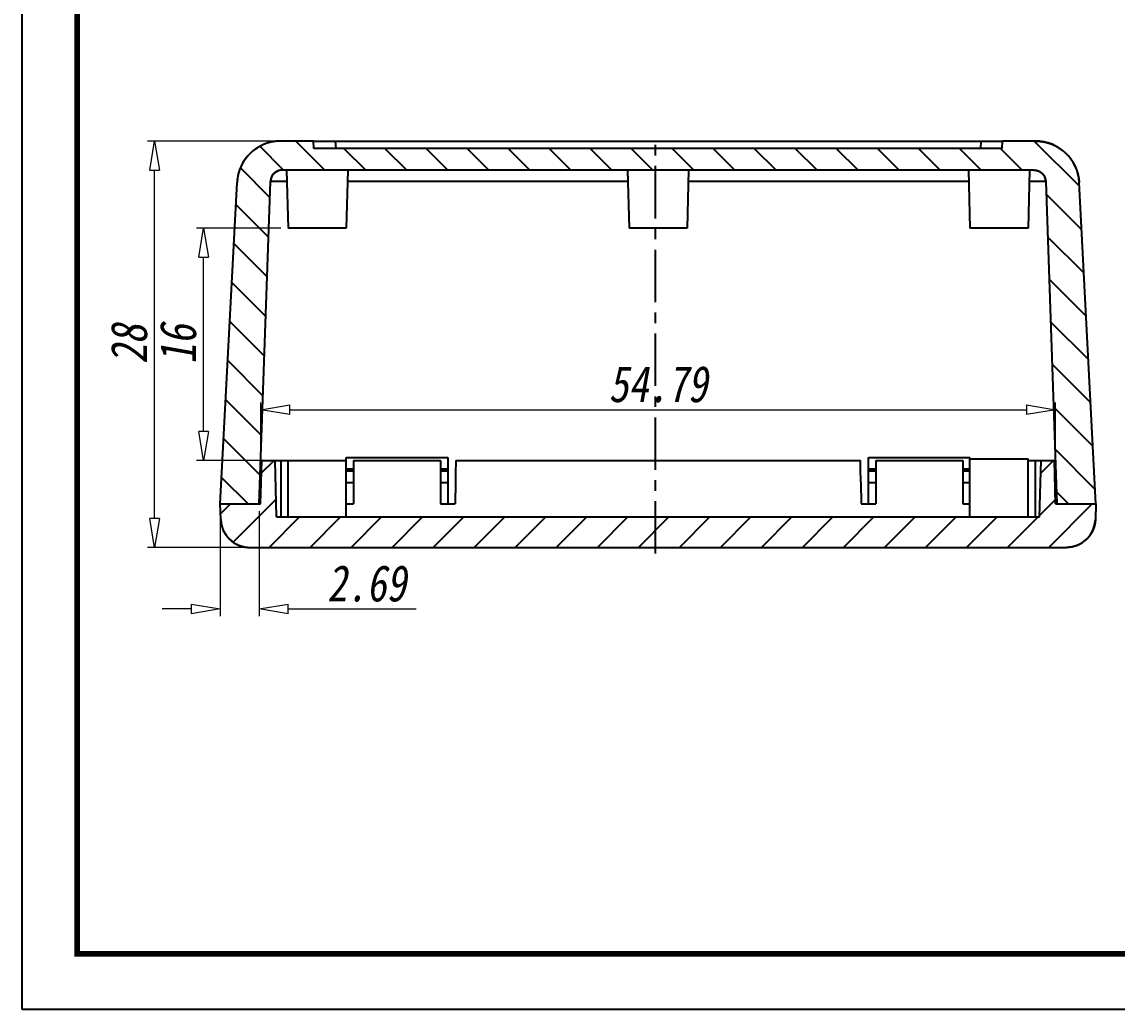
# Model space of a CAD drawing. Header units: millimetres. Extents: x 36 to 257, y 1058 to 1212.
# Drawn here: x 36.1 to 111.6, y 1058.5 to 1126.5 of the extents above; entities that cross this region are included whole.
import ezdxf

# ---------------------------------------------------------------- set-up
doc = ezdxf.new("R2010")
doc.units = ezdxf.units.MM
doc.linetypes.add('CENTER', pattern=[50.800000000000004, 31.75, -6.35, 6.35, -6.35])
for name, color, linetype in [('02___PRT_ALL_AXES', 7, 'Continuous'), ('06___PRT_ALL_SURFS', 7, 'Continuous'), ('from', 7, 'Continuous')]:
    doc.layers.add(name, color=color, linetype=linetype)
doc.layers.add('dim', color=82, linetype='Continuous', lineweight=9)
doc.styles.add('wuwei', font='SimSun.ttf', dxfattribs={"width": 0.8, "oblique": 10})
doc.dimstyles.new('wuwei', dxfattribs={"dimtxt": 2.5, "dimasz": 1.5, "dimexe": 0.3, "dimexo": 0.3, "dimgap": 0.5, "dimtad": 1, "dimdsep": 46, "dimtxsty": 'wuwei', "dimblk": 'CLOSEDBLANK', "dimcen": 0, "dimclrd": 42, "dimclre": 40, "dimclrt": 74, "dimazin": 2, "dimtfac": 1, "dimtofl": 0, "dimtmove": 0, "dimatfit": 3, "dimfxl": 1, "dimlwd": 5, "dimlwe": 5, "dimarcsym": 0})

# ---------------------------------------------------------------- blocks, each defined once
blk = doc.blocks.new('_ClosedBlank')
at = {"color": 0, "linetype": 'ByBlock', "lineweight": -2}
for p, q in [((-1, 0.1666666666666667), (0, 0)), ((-1, 0.1666666666666667), (-1, -0.1666666666666667)), ((0, 0), (-1, -0.1666666666666667))]:
    blk.add_line(p, q, dxfattribs=at)
blk = doc.blocks.new('*D12')
at = {"layer": 'Defpoints', "color": 0}
for p in [(49.73087190857541, 1093.306444645816), (52.41941862797557, 1093.306444645816), (49.73087190857541, 1086.064144131385)]:
    blk.add_point(p, dxfattribs=at)
at = {"layer": 'dim', "color": 40, "lineweight": 5}
for p, q in [((49.73087190857541, 1092.806694645816), (49.73087190857541, 1085.564394131385)), ((52.41941862797557, 1092.806694645816), (52.41941862797557, 1085.564394131385))]:
    blk.add_line(p, q, dxfattribs=at)
at = {"layer": 'dim', "color": 42, "lineweight": 5}
for p, q in [((47.73087190857541, 1086.064144131385), (45.73087190857541, 1086.064144131385)), ((54.41941862797557, 1086.064144131385), (63.23638003941976, 1086.064144131385))]:
    blk.add_line(p, q, dxfattribs=at)
at = {"layer": 'dim', "color": 42, "lineweight": 5, "xscale": 2, "yscale": 2, "zscale": 2}
blk.add_blockref('_ClosedBlank', (49.73087190857541, 1086.064144131385), dxfattribs=at)
at = {"layer": 'dim', "color": 42, "lineweight": 5, "xscale": 2, "yscale": 2, "zscale": 2, "rotation": 180}
blk.add_blockref('_ClosedBlank', (52.41941862797557, 1086.064144131385), dxfattribs=at)
at = {"layer": 'dim', "color": 74, "insert": (59.82789933369767, 1087.813894131385), "char_height": 2.5, "attachment_point": 5, "style": 'wuwei'}
blk.add_mtext('2.69', dxfattribs=at)
blk = doc.blocks.new('*D16')
at = {"layer": 'Defpoints', "color": 0}
for p in [(45.20881682888557, 1118.306444645816), (53.88796009077532, 1118.306444645816), (51.76892185967563, 1090.306444645816)]:
    blk.add_point(p, dxfattribs=at)
at = {"layer": 'dim', "color": 40, "lineweight": 5}
for p, q in [((53.38821009077532, 1118.306444645816), (44.70906682888558, 1118.306444645816)), ((51.26917185967563, 1090.306444645816), (44.70906682888557, 1090.306444645816))]:
    blk.add_line(p, q, dxfattribs=at)
at = {"layer": 'dim', "color": 42, "lineweight": 5}
blk.add_line((45.20881682888557, 1092.306444645816), (45.20881682888557, 1116.306444645816), dxfattribs=at)
at = {"layer": 'dim', "color": 42, "lineweight": 5, "xscale": 2, "yscale": 2, "zscale": 2}
for p, rotation in [((45.20881682888557, 1118.306444645816), 90), ((45.20881682888557, 1090.306444645816), 270)]:
    blk.add_blockref('_ClosedBlank', p, dxfattribs=dict(at, rotation=rotation))
at = {"layer": 'dim', "color": 74, "insert": (43.4590668288854, 1104.306444645816), "char_height": 2.5, "attachment_point": 5, "rotation": 90, "style": 'wuwei'}
blk.add_mtext('28', dxfattribs=at)
blk = doc.blocks.new('*D17')
at = {"layer": 'Defpoints', "color": 0}
for p in [(48.58858259152748, 1112.306444645816), (54.41819953937556, 1112.306444645816), (54.41819953937556, 1096.306444645816)]:
    blk.add_point(p, dxfattribs=at)
at = {"layer": 'dim', "color": 40, "lineweight": 5}
for p, q in [((53.91844953937557, 1112.306444645816), (48.08883259152748, 1112.306444645816)), ((53.91844953937557, 1096.306444645816), (48.08883259152748, 1096.306444645816))]:
    blk.add_line(p, q, dxfattribs=at)
at = {"layer": 'dim', "color": 42, "lineweight": 5}
blk.add_line((48.58858259152748, 1098.306444645816), (48.58858259152748, 1110.306444645816), dxfattribs=at)
at = {"layer": 'dim', "color": 42, "lineweight": 5, "xscale": 2, "yscale": 2, "zscale": 2}
for p, rotation in [((48.58858259152748, 1112.306444645816), 90), ((48.58858259152748, 1096.306444645816), 270)]:
    blk.add_blockref('_ClosedBlank', p, dxfattribs=dict(at, rotation=rotation))
at = {"layer": 'dim', "color": 74, "insert": (46.83883259152731, 1104.306444645816), "char_height": 2.5, "attachment_point": 5, "rotation": 90, "style": 'wuwei'}
blk.add_mtext('16', dxfattribs=at)
blk = doc.blocks.new('*D18')
at = {"layer": 'Defpoints', "color": 0}
for p in [(107.3122181423055, 1099.798102622604), (52.52418093645929, 1096.306444645816), (107.3122181423055, 1096.306444645816)]:
    blk.add_point(p, dxfattribs=at)
at = {"layer": 'dim', "color": 40, "lineweight": 5}
for p, q in [((52.52418093645929, 1096.806194645816), (52.52418093645929, 1100.297852622604)), ((107.3122181423055, 1096.806194645816), (107.3122181423055, 1100.297852622604))]:
    blk.add_line(p, q, dxfattribs=at)
at = {"layer": 'dim', "color": 42, "lineweight": 5}
blk.add_line((54.52418093645929, 1099.798102622604), (105.3122181423055, 1099.798102622604), dxfattribs=at)
at = {"layer": 'dim', "color": 42, "lineweight": 5, "xscale": 2, "yscale": 2, "zscale": 2, "rotation": 180}
blk.add_blockref('_ClosedBlank', (52.52418093645929, 1099.798102622604), dxfattribs=at)
at = {"layer": 'dim', "color": 42, "lineweight": 5, "xscale": 2, "yscale": 2, "zscale": 2}
blk.add_blockref('_ClosedBlank', (107.3122181423055, 1099.798102622604), dxfattribs=at)
at = {"layer": 'dim', "color": 74, "insert": (79.91819953938239, 1101.547852622604), "char_height": 2.5, "attachment_point": 5, "style": 'wuwei'}
blk.add_mtext('54.79', dxfattribs=at)

msp = doc.modelspace()

# ---------------------------------------------------------------- hatches: boundary and pattern name
at = {"linetype": 'Continuous'}
h = msp.add_hatch(dxfattribs=at)
h.set_pattern_fill('DEFAULT__1', color=2, scale=2, angle=135, style=0, pattern_type=0)
h.set_pattern_definition([(135, (130.2429164693754, 1054.308950263316), (-1.4142135624, -1.4142135624), [])])
edge = h.paths.add_edge_path()
edge.add_line((49.73087190857541, 1093.306444645816), (52.41941862797557, 1093.306444645816))
edge.add_line((49.73087190857541, 1093.306444645816), (50.89207148647529, 1115.463452514516))
edge.add_spline(control_points=[(53.88796009077532, 1118.306444645816), (52.20270881087458, 1118.306444645815), (50.98027072377361, 1117.146394216115), (50.89207148647529, 1115.463452514516)], knot_values=[0, 0, 0, 0, 1, 1, 1, 1], weights=[1, 0.8169162473, 0.8169162473, 1], degree=3, periodic=0)
edge.add_line((56.16819953937556, 1118.306444645816), (53.88796009077578, 1118.306444645816))
edge.add_line((56.19440342907546, 1117.806444645816), (56.16819953937556, 1118.306444645816))
edge.add_line((103.6419956497753, 1117.806444645816), (56.19440342907546, 1117.806444645816))
edge.add_line((103.6419956497753, 1117.806444645816), (103.6681995393751, 1118.306444645816))
edge.add_line((105.9484389880754, 1118.306444645816), (103.6681995393756, 1118.306444645816))
edge.add_spline(control_points=[(105.9484389880754, 1118.306444645816), (107.633690267975, 1118.306444645815), (108.8561283550744, 1117.146394216115), (108.9443275922754, 1115.463452514516)], knot_values=[0, 0, 0, 0, 1, 1, 1, 1], weights=[1, 0.8169162473, 0.8169162473, 1], degree=3, periodic=0)
edge.add_line((110.1055271702753, 1093.306444645816), (108.9443275922754, 1115.463452514516))
edge.add_line((107.4169804507756, 1093.306444645816), (110.1055271702758, 1093.306444645816))
edge.add_line((106.6407643942753, 1115.534364243116), (107.4169804507751, 1093.306444645816))
edge.add_spline(control_points=[(105.8412517326756, 1116.306444645816), (106.2970120516767, 1116.306444645816), (106.6248585885759, 1115.989846925216), (106.6407643942753, 1115.534364243116)], knot_values=[0, 0, 0, 0, 1, 1, 1, 1], weights=[1, 0.8128932002, 0.8128932002, 1], degree=3, periodic=0)
edge.add_line((105.8412517326756, 1116.306444645816), (53.9951473461756, 1116.306444645816))
edge.add_spline(control_points=[(53.9951473461756, 1116.306444645816), (53.53938702717608, 1116.306444645816), (53.21154049027678, 1115.989846925216), (53.19563468457545, 1115.534364243116)], knot_values=[0, 0, 0, 0, 1, 1, 1, 1], weights=[1, 0.8128932002, 0.8128932002, 1], degree=3, periodic=0)
edge.add_line((52.41941862797557, 1093.306444645816), (53.19563468457545, 1115.534364243116))
h = msp.add_hatch(dxfattribs=at)
h.set_pattern_fill('2', color=2, scale=2, angle=45, style=0, pattern_type=0)
h.set_pattern_definition([(45, (130.2429164693754, 1054.308950263316), (-1.4142135624, 1.4142135624), [])])
edge = h.paths.add_edge_path()
edge.add_line((51.76892185967563, 1090.306444645816), (108.0674772191755, 1090.306444645816))
edge.add_spline(control_points=[(49.77014020567549, 1092.236645652416), (49.80990471997576, 1091.097938947016), (50.62952106217609, 1090.306444645816), (51.76892185967563, 1090.306444645816)], knot_values=[0, 0, 0, 0, 1, 1, 1, 1], weights=[1, 0.8128932002, 0.8128932002, 1], degree=3, periodic=0)
edge.add_line((49.77014020567549, 1092.236645652416), (49.73278200157529, 1093.306444645816))
edge.add_line((49.73278200157529, 1093.306444645816), (52.51947958247547, 1093.306444645816))
edge.add_line((52.51947958247547, 1093.306444645816), (52.59803734717525, 1096.306444645816))
edge.add_line((52.59803734717525, 1096.306444645816), (53.51947958247547, 1096.306444645816))
edge.add_line((53.62160467657532, 1092.406444645816), (53.51947958247547, 1096.306444645816))
edge.add_line((53.62160467657532, 1092.406444645816), (106.2147944022754, 1092.406444645816))
edge.add_line((106.2147944022754, 1092.406444645816), (106.3169194963752, 1096.306444645816))
edge.add_line((106.3169194963752, 1096.306444645816), (107.2383617316755, 1096.306444645816))
edge.add_line((107.3169194963752, 1093.306444645816), (107.2383617316755, 1096.306444645816))
edge.add_line((107.3169194963752, 1093.306444645816), (110.1036170772754, 1093.306444645816))
edge.add_line((110.1036170772754, 1093.306444645816), (110.0662588731752, 1092.236645652416))
edge.add_spline(control_points=[(110.0662588731757, 1092.236645652416), (110.0264943588761, 1091.097938947016), (109.206878016676, 1090.306444645816), (108.0674772191755, 1090.306444645816)], knot_values=[0, 0, 0, 0, 1, 1, 1, 1], weights=[1, 0.8128932002, 0.8128932002, 1], degree=3, periodic=0)

# ---------------------------------------------------------------- linework, layer by layer
at = {"color": 7, "linetype": 'Continuous'}
for p, q in [((56.16819953937556, 1118.306444645816), (53.88796009077532, 1118.306444645816)), ((56.16819953937556, 1118.306444645816), (53.88796009077532, 1118.306444645816)), ((56.19440342907546, 1117.806444645816), (56.16819953937556, 1118.306444645816)), ((56.19440342907546, 1117.806444645816), (56.16819953937556, 1118.306444645816)), ((103.6419956497753, 1117.806444645816), (103.6681995393756, 1118.306444645816)), ((103.6419956497753, 1117.806444645816), (103.6681995393756, 1118.306444645816)), ((105.9484389880754, 1118.306444645816), (103.6681995393756, 1118.306444645816)), ((105.9484389880754, 1118.306444645816), (103.6681995393756, 1118.306444645816)), ((103.6419956497753, 1117.806444645816), (56.19440342907546, 1117.806444645816)), ((103.6419956497753, 1117.806444645816), (56.19440342907546, 1117.806444645816)), ((105.8412517326756, 1116.306444645816), (53.9951473461756, 1116.306444645816)), ((105.8412517326756, 1116.306444645816), (53.9951473461756, 1116.306444645816)), ((54.31345585317558, 1116.306444645816), (54.41819953937556, 1112.306444645816)), ((58.52294322567559, 1116.306444645816), (58.41819953937556, 1112.306444645816)), ((77.81345585317558, 1116.306444645816), (77.91819953937556, 1112.306444645816)), ((82.02294322567559, 1116.306444645816), (81.91819953937556, 1112.306444645816)), ((101.3134558531756, 1116.306444645816), (101.4181995393756, 1112.306444645816)), ((105.5229432256756, 1116.306444645816), (105.4181995393756, 1112.306444645816)), ((49.73087190857541, 1093.306444645816), (50.89207148647529, 1115.463452514516)), ((49.73087190857541, 1093.306444645816), (50.89207148647529, 1115.463452514516)), ((52.41941862797557, 1093.306444645816), (53.19563468457545, 1115.534364243116)), ((52.41941862797557, 1093.306444645816), (53.19563468457545, 1115.534364243116)), ((54.33367348997535, 1115.534364243116), (53.19563468457545, 1115.534364243116)), ((77.83367348997535, 1115.534364243116), (58.50272558887536, 1115.534364243116)), ((101.3336734899754, 1115.534364243116), (82.00272558887536, 1115.534364243116)), ((106.6407643942753, 1115.534364243116), (105.5027255888754, 1115.534364243116)), ((106.6407643942753, 1115.534364243116), (107.4169804507756, 1093.306444645816)), ((106.6407643942753, 1115.534364243116), (107.4169804507756, 1093.306444645816)), ((110.1055271702753, 1093.306444645816), (108.9443275922754, 1115.463452514516)), ((110.1055271702753, 1093.306444645816), (108.9443275922754, 1115.463452514516)), ((58.41819953937556, 1112.306444645816), (54.41819953937556, 1112.306444645816)), ((81.91819953937556, 1112.306444645816), (77.91819953937556, 1112.306444645816)), ((105.4181995393756, 1112.306444645816), (101.4181995393756, 1112.306444645816)), ((52.51947958247547, 1093.306444645816), (52.59803734717525, 1096.306444645816)), ((52.51947958247547, 1093.306444645816), (52.59803734717525, 1096.306444645816)), ((52.59803734717525, 1096.306444645816), (53.51947958247547, 1096.306444645816)), ((52.59803734717525, 1096.306444645816), (54.41819953937556, 1096.306444645816)), ((53.62160467657532, 1092.406444645816), (53.51947958247547, 1096.306444645816)), ((53.62160467657532, 1092.406444645816), (53.51947958247547, 1096.306444645816)), ((53.91862674027561, 1096.306444645816), (53.91862674027561, 1092.406444645816)), ((54.41819953937556, 1092.406444645816), (54.41819953937556, 1096.306444645816)), ((58.41819953937556, 1092.406444645816), (58.41819953937556, 1096.506444645815)), ((58.41819953937556, 1096.506444645815), (65.41819953937556, 1096.506444645815)), ((58.91819953937556, 1096.306444645816), (58.91819953937556, 1093.306444645816)), ((58.91819953937556, 1096.306444645816), (64.91819953937556, 1096.306444645816)), ((64.91819953937556, 1096.306444645816), (64.91819953937556, 1093.306444645816)), ((65.41819953937556, 1096.506444645815), (65.41819953937556, 1093.306444645816)), ((65.97364464277553, 1096.306444645816), (93.86275443607565, 1096.306444645816)), ((94.41819953937556, 1096.506444645815), (101.4181995393756, 1096.506444645815)), ((94.41819953937556, 1093.306444645816), (94.41819953937556, 1096.506444645815)), ((94.91819953937556, 1096.306444645816), (100.9181995393756, 1096.306444645816)), ((94.91819953937556, 1096.306444645816), (94.91819953937556, 1093.306444645816)), ((100.9181995393756, 1096.306444645816), (100.9181995393756, 1093.306444645816)), ((101.4181995393756, 1092.406444645816), (101.4181995393756, 1096.506444645815)), ((105.4181995393756, 1092.406444645816), (105.4181995393756, 1096.406444645816)), ((105.4181995393756, 1096.306444645816), (107.2383617316755, 1096.306444645816)), ((105.9177723385756, 1096.306444645816), (105.9177723385756, 1092.406444645816)), ((106.2147944022754, 1092.406444645816), (106.3169194963752, 1096.306444645816)), ((106.2147944022754, 1092.406444645816), (106.3169194963752, 1096.306444645816)), ((106.3169194963752, 1096.306444645816), (107.2383617316755, 1096.306444645816)), ((107.3169194963752, 1093.306444645816), (107.2383617316755, 1096.306444645816)), ((107.3169194963752, 1093.306444645816), (107.2383617316755, 1096.306444645816)), ((58.91819953937556, 1095.706444645816), (58.41819953937556, 1095.706444645816)), ((58.91819953937556, 1095.556444645816), (58.41819953937556, 1095.556444645816)), ((65.41819953937556, 1095.706444645816), (64.91819953937556, 1095.706444645816)), ((65.41819953937556, 1095.556444645816), (64.91819953937556, 1095.556444645816)), ((94.91819953937556, 1095.706444645816), (94.41819953937556, 1095.706444645816)), ((94.91819953937556, 1095.556444645816), (94.41819953937556, 1095.556444645816)), ((101.4181995393756, 1095.706444645816), (100.9181995393756, 1095.706444645816)), ((101.4181995393756, 1095.556444645816), (100.9181995393756, 1095.556444645816)), ((58.91819953937556, 1094.756444645815), (58.41819953937556, 1094.756444645815)), ((65.41819953937556, 1094.756444645815), (64.91819953937556, 1094.756444645815)), ((65.94442020357565, 1094.808625490416), (65.91819953937556, 1093.306444645816)), ((93.89197887527553, 1094.808625490416), (93.91819953937556, 1093.306444645816)), ((94.91819953937556, 1094.756444645815), (94.41819953937556, 1094.756444645815)), ((101.4181995393756, 1094.756444645815), (100.9181995393756, 1094.756444645815)), ((49.73087190857541, 1093.306444645816), (52.41941862797557, 1093.306444645816)), ((49.77014020567549, 1092.236645652416), (49.73278200157529, 1093.306444645816)), ((49.73278200157529, 1093.306444645816), (52.51947958247547, 1093.306444645816)), ((49.77014020567549, 1092.236645652416), (49.73278200157529, 1093.306444645816)), ((49.73278200157529, 1093.306444645816), (52.51947958247547, 1093.306444645816)), ((58.41819953937556, 1093.306444645816), (58.91819953937556, 1093.306444645816)), ((64.91819953937556, 1093.306444645816), (65.91819953937556, 1093.306444645816)), ((93.91819953937556, 1093.306444645816), (94.91819953937556, 1093.306444645816)), ((100.9181995393756, 1093.306444645816), (101.4181995393756, 1093.306444645816)), ((107.3169194963752, 1093.306444645816), (110.1036170772754, 1093.306444645816)), ((107.3169194963752, 1093.306444645816), (110.1036170772754, 1093.306444645816)), ((107.4169804507756, 1093.306444645816), (110.1055271702753, 1093.306444645816)), ((110.1036170772754, 1093.306444645816), (110.0662588731757, 1092.236645652416)), ((110.1036170772754, 1093.306444645816), (110.0662588731757, 1092.236645652416)), ((53.62160467657532, 1092.406444645816), (106.2147944022754, 1092.406444645816)), ((53.62160467657532, 1092.406444645816), (106.2147944022754, 1092.406444645816)), ((51.76892185967563, 1090.306444645816), (108.0674772191755, 1090.306444645816)), ((51.76892185967563, 1090.306444645816), (108.0674772191755, 1090.306444645816))]:
    msp.add_line(p, q, dxfattribs=at)
at = {"color": 1, "linetype": 'CENTER', "ltscale": 0.113708479780438}
msp.add_line((79.73092718316502, 1089.879324710706), (79.73092718316502, 1118.306444655816), dxfattribs=at)
at = {"color": 7, "linetype": 'Continuous'}
for centre, radius, start, end in [((53.88796009077532, 1115.306444645816), 3, 90, 177.0000000000011), ((105.9484389880754, 1115.306444645816), 3, 2.99999999999892, 90), ((53.9951473461756, 1115.506444645815), 0.8, 90, 177.9999999999963), ((105.8412517326756, 1115.506444645815), 0.8, 2.000000000003726, 90), ((51.76892185967563, 1092.306444645816), 2, 182.0000000000037, 270), ((108.0674772191755, 1092.306444645816), 2, 270, 357.9999999999962)]:
    msp.add_arc(centre, radius, start, end, dxfattribs=at)
for centre, major_axis, start_param, end_param in [((66.94442021517534, 1094.799899287216), (0.3338633041999999, 19.100767012), 1.4927557547, 1.5712544328), ((92.89197886367538, 1094.799899287216), (-0.3338633041999999, 19.100767012), -1.5712544328, -1.4927557547)]:
    msp.add_ellipse(centre, major_axis=major_axis, ratio=0.05234591740000002, start_param=start_param, end_param=end_param, dxfattribs=at)
for points, start_tangent, end_tangent in [([(53.88796009077532, 1118.306444645816), (53.85562503187566, 1118.306270381416), (53.82315630357562, 1118.305744642316), (53.79055881777549, 1118.304863060916), (53.75783762257561, 1118.303621341116), (53.72499790087568, 1118.302015263316), (53.69204497017563, 1118.300040688216), (53.65898428127548, 1118.297693562016), (53.62582141747544, 1118.294969920216), (53.59256209337536, 1118.291865892916), (53.55921215287526, 1118.288377709016), (53.52577756867549, 1118.284501700416), (53.4922644393755, 1118.280234307416), (53.45867898847564, 1118.275572082416), (53.42502756167551, 1118.270511695216), (53.39131662507543, 1118.265049936816), (53.3575527621756, 1118.259183724316), (53.32374267187561, 1118.252910105316), (53.28989316517527, 1118.246226262216), (53.25601116237567, 1118.239129516716), (53.22210369007553, 1118.231617333616), (53.18817787747548, 1118.223687325816), (53.1542409531753, 1118.215337257616), (53.12030024107526, 1118.206565049315), (53.08636315717558, 1118.197368781116), (53.05243720487533, 1118.187746696416), (53.01852997107562, 1118.177697206416), (52.98464912157533, 1118.167218892916), (52.95080239697563, 1118.156310512216), (52.91699760737538, 1118.144970998615), (52.88324262797551, 1118.133199467115), (52.8495453939754, 1118.120995216916), (52.81591389507548, 1118.108357734015), (52.78235617067548, 1118.095286694316), (52.7488803041756, 1118.081781965716), (52.71549441727529, 1118.067843610916), (52.68220666477555, 1118.053471889116), (52.64902522807552, 1118.038667258616), (52.61595831007526, 1118.023430378116), (52.58301412837545, 1118.007762108716), (52.5502009099755, 1117.991663514716), (52.51752688417537, 1117.975135865516), (52.4850002772755, 1117.958180636016), (52.45262930557556, 1117.940799507416), (52.42042216947539, 1117.922994368116), (52.3883870464756, 1117.904767313315), (52.35653208537542, 1117.886120645616), (52.32486539937554, 1117.867056874416), (52.29339505967528, 1117.847578715716), (52.26212908907564, 1117.827689091316), (52.2310754553755, 1117.807391127616), (52.20024206487551, 1117.786688155016), (52.16963675597526, 1117.765583705916), (52.13926729277546, 1117.744081513315), (52.10914135857547, 1117.722185508916), (52.07926654987568, 1117.699899820816), (52.04965036967542, 1117.677228771116), (52.02030022167537, 1117.654176873516), (51.99122340417534, 1117.630748830116), (51.96242710377555, 1117.606949528616), (51.93391838997559, 1117.582784038616), (51.90570420897529, 1117.558257608516), (51.87779137857569, 1117.533375661415), (51.85018658217541, 1117.508143791316), (51.82289636367568, 1117.482567758816), (51.79592712257545, 1117.456653486816), (51.76928510847529, 1117.430407055816), (51.7429764165754, 1117.403834699416), (51.71700698297536, 1117.376942799216), (51.69138258007524, 1117.349737879616), (51.66610881277529, 1117.322226602816), (51.64119111367563, 1117.294415763115), (51.61663473977569, 1117.266312281616), (51.59244476887534, 1117.237923200415), (51.56862609587552, 1117.209255676816), (51.54518342957545, 1117.180316977516), (51.52212129017562, 1117.151114472416), (51.49944400587538, 1117.121655628516), (51.47715571097569, 1117.091948004016), (51.45526034327531, 1117.061999241516), (51.43376164237543, 1117.031817062415), (51.41266314757559, 1117.001409259816), (51.39196819627568, 1116.970783692616), (51.37167992337527, 1116.939948278816), (51.35180125937541, 1116.908910989216), (51.33233493007538, 1116.877679840716), (51.31328345597558, 1116.846262890416), (51.29464915197559, 1116.814668228216), (51.27643412697535, 1116.782903971416), (51.25864028437536, 1116.750978257616), (51.24126932247555, 1116.718899238615), (51.22432273487539, 1116.686675074416), (51.2078018113757, 1116.654313926216), (51.19170763917555, 1116.621823951215), (51.17604110397542, 1116.589213295716), (51.1608028916753, 1116.556490089516), (51.14599348977526, 1116.523662440216), (51.13161318957555, 1116.490738426916), (51.11766208787549, 1116.457726094816), (51.10414008967564, 1116.424633449816), (51.0910469104756, 1116.391468452816), (51.07838207867553, 1116.358239014516), (51.06614493867528, 1116.324952990116), (51.0543346536756, 1116.291618174615), (51.04295020857535, 1116.258242297616), (51.03199041377547, 1116.224833018816), (51.02145390787564, 1116.191397923316), (51.0113391617756, 1116.157944517116), (51.00164448187525, 1116.124480223216), (50.99236801407551, 1116.091012377216), (50.98350774727533, 1116.057548223516), (50.97506151787547, 1116.024094911716), (50.96702701327558, 1115.990659492816), (50.95940177617558, 1115.957248915916), (50.9521832087753, 1115.923870025316), (50.94536857707544, 1115.890529556916), (50.93895501487532, 1115.857234135616), (50.93293952847534, 1115.823990273016), (50.92731900087529, 1115.790804364316), (50.92209019637539, 1115.757682686316), (50.9172497644754, 1115.724631395115), (50.91279424517552, 1115.691656524315), (50.90872007287544, 1115.658763983016), (50.90502358067533, 1115.625959554416), (50.90170100567548, 1115.593248894116), (50.89874849267562, 1115.560637528716), (50.89616209887527, 1115.528130855116), (50.8939377982756, 1115.495734139015), (50.89207148647529, 1115.463452514516)], (-1, 0), (-0.05233595623874383, -0.9986295347547941)), ([(105.9484389880754, 1118.306444645816), (105.9807740468755, 1118.306270381416), (106.0132427752756, 1118.305744642316), (106.0458402610757, 1118.304863060916), (106.0785614562756, 1118.303621341116), (106.1114011779755, 1118.302015263316), (106.1443541086755, 1118.300040688216), (106.1774147975757, 1118.297693562016), (106.2105776613753, 1118.294969920216), (106.2438369854754, 1118.291865892916), (106.2771869259755, 1118.288377709016), (106.3106215101757, 1118.284501700416), (106.3441346394757, 1118.280234307416), (106.3777200903755, 1118.275572082416), (106.4113715171757, 1118.270511695216), (106.4450824537753, 1118.265049936816), (106.4788463166756, 1118.259183724316), (106.5126564069756, 1118.252910105316), (106.5465059136754, 1118.246226262216), (106.5803879163755, 1118.239129516716), (106.6142953887756, 1118.231617333616), (106.6482212013757, 1118.223687325816), (106.6821581256754, 1118.215337257616), (106.7160988377755, 1118.206565049315), (106.7500359215755, 1118.197368781116), (106.7839618739754, 1118.187746696416), (106.8178691077756, 1118.177697206416), (106.8517499572754, 1118.167218892916), (106.8855966818755, 1118.156310512216), (106.9194014714753, 1118.144970998615), (106.9531564508757, 1118.133199467115), (106.9868536848753, 1118.120995216916), (107.0204851837757, 1118.108357734015), (107.0540429081757, 1118.095286694316), (107.0875187746756, 1118.081781965716), (107.1209046615754, 1118.067843610916), (107.1541924140756, 1118.053471889116), (107.1873738507757, 1118.038667258616), (107.2204407687755, 1118.023430378116), (107.2533849503757, 1118.007762108716), (107.2861981688757, 1117.991663514716), (107.3188721946754, 1117.975135865516), (107.3513988015757, 1117.958180636016), (107.3837697731756, 1117.940799507416), (107.4159769093753, 1117.922994368116), (107.4480120323756, 1117.904767313315), (107.4798669934753, 1117.886120645616), (107.5115336794756, 1117.867056874416), (107.5430040191754, 1117.847578715716), (107.5742699897755, 1117.827689091316), (107.6053236234757, 1117.807391127616), (107.6361570139757, 1117.786688155016), (107.6667623228755, 1117.765583705916), (107.6971317860753, 1117.744081513315), (107.7272577202752, 1117.722185508916), (107.7571325289755, 1117.699899820816), (107.7867487091753, 1117.677228771116), (107.8160988571753, 1117.654176873516), (107.8451756746754, 1117.630748830116), (107.8739719750756, 1117.606949528616), (107.9024806888756, 1117.582784038616), (107.9306948698754, 1117.558257608516), (107.9586077002755, 1117.533375661415), (107.9862124966753, 1117.508143791316), (108.0135027151755, 1117.482567758816), (108.0404719562753, 1117.456653486816), (108.0671139703754, 1117.430407055816), (108.0934226622753, 1117.403834699416), (108.1193920958754, 1117.376942799216), (108.1450164987755, 1117.349737879616), (108.1702902660754, 1117.322226602816), (108.1952079651755, 1117.294415763115), (108.2197643390755, 1117.266312281616), (108.2439543099754, 1117.237923200415), (108.2677729829757, 1117.209255676816), (108.2912156492753, 1117.180316977516), (108.3142777886756, 1117.151114472416), (108.3369550729753, 1117.121655628516), (108.3592433678755, 1117.091948004016), (108.3811387354754, 1117.061999241516), (108.4026374363752, 1117.031817062415), (108.4237359312756, 1117.001409259816), (108.4444308825755, 1116.970783692616), (108.4647191554754, 1116.939948278816), (108.4845978194753, 1116.908910989216), (108.5040641487753, 1116.877679840716), (108.5231156227755, 1116.846262890416), (108.5417499268756, 1116.814668228216), (108.5599649518754, 1116.782903971416), (108.5777587944754, 1116.750978257616), (108.5951297563756, 1116.718899238615), (108.6120763439753, 1116.686675074416), (108.6285972674755, 1116.654313926216), (108.6446914396756, 1116.621823951215), (108.6603579747753, 1116.589213295716), (108.6755961871754, 1116.556490089516), (108.6904055890755, 1116.523662440216), (108.7047858892756, 1116.490738426916), (108.7187369909757, 1116.457726094816), (108.7322589891755, 1116.424633449816), (108.7453521683756, 1116.391468452816), (108.7580170001756, 1116.358239014516), (108.7702541401754, 1116.324952990116), (108.7820644251756, 1116.291618174615), (108.7934488702754, 1116.258242297616), (108.8044086650757, 1116.224833018816), (108.8149451709755, 1116.191397923316), (108.8250599170756, 1116.157944517116), (108.8347545969755, 1116.124480223216), (108.8440310647757, 1116.091012377216), (108.8528913315754, 1116.057548223516), (108.8613375609752, 1116.024094911716), (108.8693720655756, 1115.990659492816), (108.8769973026756, 1115.957248915916), (108.8842158700754, 1115.923870025316), (108.8910305017753, 1115.890529556916), (108.8974440639754, 1115.857234135616), (108.9034595503754, 1115.823990273016), (108.9090800779754, 1115.790804364316), (108.9143088824753, 1115.757682686316), (108.9191493143753, 1115.724631395115), (108.9236048336757, 1115.691656524315), (108.9276790059753, 1115.658763983016), (108.9313754981754, 1115.625959554416), (108.9346980730757, 1115.593248894116), (108.9376505861756, 1115.560637528716), (108.9402369799755, 1115.528130855116), (108.9424612804755, 1115.495734139015), (108.9443275922754, 1115.463452514516)], (1, 0), (0.05233595623874383, -0.9986295347547941)), ([(53.9951473461756, 1116.306444645816), (53.98644529277544, 1116.306397315816), (53.97770646687559, 1116.306254508016), (53.96893220977563, 1116.306015009516), (53.96012390037549, 1116.305677627015), (53.95128295597533, 1116.305241187616), (53.94241083107545, 1116.304704540816), (53.93350901787562, 1116.304066559016), (53.92457904557568, 1116.303326139416), (53.91562248027549, 1116.302482205016), (53.9066409244756, 1116.301533705815), (53.89763601687537, 1116.300479620216), (53.88860943127565, 1116.299318956516), (53.87956287697534, 1116.298050753916), (53.87049809757536, 1116.296674083816), (53.86141687037571, 1116.295188051316), (53.85232100587564, 1116.293591796216), (53.84321234717527, 1116.291884494616), (53.83409276887551, 1116.290065359616), (53.82496417637549, 1116.288133643216), (53.81582850517543, 1116.286088637116), (53.80668771957562, 1116.283929674016), (53.79754381207567, 1116.281656128716), (53.78839880217538, 1116.279267419516), (53.77925473517553, 1116.276763008916), (53.77011368127569, 1116.274142405116), (53.76097773417541, 1116.271405162915), (53.7518490100756, 1116.268550884816), (53.74272964607553, 1116.265579221916), (53.73362179927562, 1116.262489874816), (53.7245276449753, 1116.259282594716), (53.71544937557564, 1116.255957184216), (53.70638919897556, 1116.252513498116), (53.69734933717564, 1116.248951444315), (53.68833202457563, 1116.245270984215), (53.67933950657562, 1116.241472134016), (53.67037403787526, 1116.237554964516), (53.66143788097543, 1116.233519602616), (53.65253330417545, 1116.229366230916), (53.6436625802753, 1116.225095088816), (53.63482798457562, 1116.220706472816), (53.62603179317557, 1116.216200736716), (53.61727628147537, 1116.211578291616), (53.60856372197532, 1116.206839606816), (53.59989638247544, 1116.201985209416), (53.59127652477537, 1116.197015684616), (53.58270640227556, 1116.191931675416), (53.57418825837567, 1116.186733883116), (53.56572432467556, 1116.181423066615), (53.55731681907537, 1116.176000042716), (53.5489679438756, 1116.170465685316), (53.54067988397537, 1116.164820925615), (53.53245480517535, 1116.159066751216), (53.52429485197536, 1116.153204206016), (53.51620214627565, 1116.147234389316), (53.5081787852755, 1116.141158455815), (53.50022683967563, 1116.134977614015), (53.49234835207562, 1116.128693126316), (53.48454533527547, 1116.122306307616), (53.47681977047569, 1116.115818524616), (53.46917360547559, 1116.109231195116), (53.46160875337546, 1116.102545786516), (53.45412709087532, 1116.095763815116), (53.4467304566756, 1116.088886844916), (53.43942064977546, 1116.081916486016), (53.43219942857559, 1116.074854394116), (53.42506850867539, 1116.067702268516), (53.41802956247557, 1116.060461851016), (53.41108421697527, 1116.053134924716), (53.40423405297543, 1116.045723312016), (53.39748060387547, 1116.038228873716), (53.39082535447551, 1116.030653507116), (53.38426973977539, 1116.022999144316), (53.37781514427525, 1116.015267751116), (53.37146290077544, 1116.007461324716), (53.36521428947526, 1115.999581892516), (53.35907053727533, 1115.991631510016), (53.35303281707547, 1115.983612259416), (53.34710224687569, 1115.975526247716), (53.34127988927548, 1115.967375604715), (53.33556675127556, 1115.959162481516), (53.32996378297548, 1115.950889048715), (53.32447187807566, 1115.942557494116), (53.3190918729756, 1115.934170021716), (53.31382454677532, 1115.925728848916), (53.30867062067546, 1115.917236205315), (53.30363075867535, 1115.908694330916), (53.29870556657534, 1115.900105473816), (53.29389559247556, 1115.891471888915), (53.28920132697567, 1115.882795835416), (53.28462320297558, 1115.874079576015), (53.28016159617528, 1115.865325374315), (53.27581682507525, 1115.856535493116), (53.27158915147538, 1115.847712193216), (53.26747878107562, 1115.838857731116), (53.26348586337554, 1115.829974357915), (53.25961049287571, 1115.821064316816), (53.25585270897545, 1115.812129842316), (53.25221249717561, 1115.803173158316), (53.24868978947552, 1115.794196476416), (53.24528446497561, 1115.785201994416), (53.24199635107561, 1115.776191895316), (53.23882522387566, 1115.767168345016), (53.23577080927544, 1115.758133491616), (53.23283278367535, 1115.749089464015), (53.23001077537538, 1115.740038370016), (53.22730436497568, 1115.730982295716), (53.2247130869755, 1115.721923304015), (53.2222364301756, 1115.712863433516), (53.21987383957548, 1115.703804697216), (53.2176247165753, 1115.694749081516), (53.21548842107541, 1115.685698545516), (53.21346427187564, 1115.676655019516), (53.21155154807548, 1115.667620404516), (53.20974949057563, 1115.658596571116), (53.20805730287566, 1115.649585358816), (53.20647415257554, 1115.640588575015), (53.20499917267534, 1115.631607994816), (53.20363146247564, 1115.622645359716), (53.20237008927552, 1115.613702377416), (53.2012140893753, 1115.604780721116), (53.20016246927526, 1115.595882029016), (53.19921420737546, 1115.587007903815), (53.19836825477569, 1115.578159912216), (53.19762353677561, 1115.569339585016), (53.19697895417539, 1115.560548415915), (53.19643338437527, 1115.551787862216), (53.19598568297533, 1115.543059343716), (53.19563468457545, 1115.534364243116)], (-1, 0), (-0.03489949668795763, -0.9993908270196038)), ([(105.8412517326756, 1116.306444645816), (105.8499537860753, 1116.306397315816), (105.8586926119756, 1116.306254508016), (105.8674668690755, 1116.306015009516), (105.8762751783756, 1116.305677627015), (105.8851161228754, 1116.305241187616), (105.8939882477753, 1116.304704540816), (105.9028900609756, 1116.304066559016), (105.9118200332755, 1116.303326139416), (105.9207765985757, 1116.302482205016), (105.9297581542755, 1116.301533705815), (105.9387630619754, 1116.300479620216), (105.9477896475755, 1116.299318956516), (105.9568362018754, 1116.298050753916), (105.9659009812754, 1116.296674083816), (105.9749822084755, 1116.295188051316), (105.9840780729755, 1116.293591796216), (105.9931867316755, 1116.291884494616), (106.0023063099757, 1116.290065359616), (106.0114349024757, 1116.288133643216), (106.0205705736753, 1116.286088637116), (106.0297113592756, 1116.283929674016), (106.0388552667755, 1116.281656128716), (106.0480002766753, 1116.279267419516), (106.0571443436756, 1116.276763008916), (106.0662853975755, 1116.274142405116), (106.0754213446753, 1116.271405162915), (106.0845500687756, 1116.268550884816), (106.0936694327756, 1116.265579221916), (106.1027772795755, 1116.262489874816), (106.1118714338754, 1116.259282594716), (106.1209497032755, 1116.255957184216), (106.1300098798756, 1116.252513498116), (106.1390497416755, 1116.248951444315), (106.1480670542755, 1116.245270984215), (106.1570595722756, 1116.241472134016), (106.1660250409755, 1116.237554964516), (106.1749611978753, 1116.233519602616), (106.1838657746753, 1116.229366230916), (106.1927364985754, 1116.225095088816), (106.2015710942756, 1116.220706472816), (106.2103672855756, 1116.216200736716), (106.2191227972753, 1116.211578291616), (106.2278353568754, 1116.206839606816), (106.2365026963753, 1116.201985209416), (106.2451225540754, 1116.197015684616), (106.2536926765756, 1116.191931675416), (106.2622108204755, 1116.186733883116), (106.2706747541756, 1116.181423066615), (106.2790822597754, 1116.176000042716), (106.2874311349756, 1116.170465685316), (106.2957191947753, 1116.164820925615), (106.3039442736754, 1116.159066751216), (106.3121042268754, 1116.153204206016), (106.3201969325755, 1116.147234389316), (106.3282202935757, 1116.141158455815), (106.3361722391755, 1116.134977614015), (106.3440507267755, 1116.128693126316), (106.3518537435752, 1116.122306307616), (106.3595793083755, 1116.115818524616), (106.3672254733756, 1116.109231195116), (106.3747903254753, 1116.102545786516), (106.3822719878754, 1116.095763815116), (106.3896686221756, 1116.088886844916), (106.3969784290753, 1116.081916486016), (106.4041996502756, 1116.074854394116), (106.4113305700753, 1116.067702268516), (106.4183695163756, 1116.060461851016), (106.4253148618754, 1116.053134924716), (106.4321650258753, 1116.045723312016), (106.4389184749753, 1116.038228873716), (106.4455737243757, 1116.030653507116), (106.4521293390753, 1116.022999144316), (106.4585839344754, 1116.015267751116), (106.4649361780753, 1116.007461324716), (106.4711847893755, 1115.999581892516), (106.4773285415754, 1115.991631510016), (106.4833662617752, 1115.983612259416), (106.4892968319755, 1115.975526247716), (106.4951191894756, 1115.967375604715), (106.5008323275756, 1115.959162481516), (106.5064352958757, 1115.950889048715), (106.5119272007755, 1115.942557494116), (106.5173072058756, 1115.934170021716), (106.5225745320754, 1115.925728848916), (106.5277284580757, 1115.917236205315), (106.5327683201754, 1115.908694330916), (106.5376935122754, 1115.900105473816), (106.5425034863756, 1115.891471888915), (106.5471977518755, 1115.882795835416), (106.5517758758756, 1115.874079576015), (106.5562374826754, 1115.865325374315), (106.5605822537755, 1115.856535493116), (106.5648099273753, 1115.847712193216), (106.5689202977755, 1115.838857731116), (106.5729132154756, 1115.829974357915), (106.5767885859755, 1115.821064316816), (106.5805463698753, 1115.812129842316), (106.5841865816756, 1115.803173158316), (106.5877092893757, 1115.794196476416), (106.5911146138756, 1115.785201994416), (106.5944027277756, 1115.776191895316), (106.5975738549755, 1115.767168345016), (106.6006282695753, 1115.758133491616), (106.6035662951754, 1115.749089464015), (106.6063883034753, 1115.740038370016), (106.6090947138755, 1115.730982295716), (106.6116859918757, 1115.721923304015), (106.6141626486756, 1115.712863433516), (106.6165252392757, 1115.703804697216), (106.6187743622754, 1115.694749081516), (106.6209106577753, 1115.685698545516), (106.6229348069755, 1115.676655019516), (106.6248475307752, 1115.667620404516), (106.6266495882755, 1115.658596571116), (106.6283417759755, 1115.649585358816), (106.6299249262756, 1115.640588575015), (106.6313999061754, 1115.631607994816), (106.6327676162755, 1115.622645359716), (106.6340289895757, 1115.613702377416), (106.6351849894754, 1115.604780721116), (106.6362366095755, 1115.595882029016), (106.6371848714753, 1115.587007903815), (106.6380308240755, 1115.578159912216), (106.6387755420756, 1115.569339585016), (106.6394201246753, 1115.560548415915), (106.6399656944754, 1115.551787862216), (106.6404133958754, 1115.543059343716), (106.6407643942753, 1115.534364243116)], (1, 0), (0.03489949668795763, -0.9993908270196038)), ([(49.77014020567549, 1092.236645652416), (49.77101770167565, 1092.214907901016), (49.77213695527553, 1092.193086604816), (49.77350087957529, 1092.171185220416), (49.77511233607538, 1092.149207297716), (49.77697413107535, 1092.127156479616), (49.77908901267529, 1092.105036500815), (49.7814596674757, 1092.082851187716), (49.78408871757529, 1092.060604457416), (49.78697871747545, 1092.038300316616), (49.79013215057557, 1092.015942860916), (49.79355142597569, 1091.993536273116), (49.79723887577529, 1091.971084822615), (49.8011967513753, 1091.948592863316), (49.80542722057544, 1091.926064832416), (49.80993236437553, 1091.903505248916), (49.81471417387547, 1091.880918711416), (49.81977454697562, 1091.858309896515), (49.82511528577561, 1091.835683556415), (49.83073809307552, 1091.813044517316), (49.83664456967563, 1091.790397676416), (49.84283621157556, 1091.767748000116), (49.8493144066756, 1091.745100520915), (49.85608043257525, 1091.722460335216), (49.86313545337543, 1091.699832600316), (49.87048051727561, 1091.677222531116), (49.87811655397536, 1091.654635397716), (49.88604437197546, 1091.632076522016), (49.89426465677525, 1091.609551274116), (49.90277796787541, 1091.587065069315), (49.91158473717542, 1091.564623364416), (49.92068526657567, 1091.542231654415), (49.93007972627538, 1091.519895468316), (49.9397681526757, 1091.497620365516), (49.94975044687544, 1091.475411932316), (49.96002637297534, 1091.453275777216), (49.97059555687565, 1091.431217527516), (49.9814574846755, 1091.409242824516), (49.99261150177563, 1091.387357320116), (50.00405681167558, 1091.365566671616), (50.01579247537529, 1091.343876538016), (50.02781741057561, 1091.322292575516), (50.04013039087567, 1091.300820432916), (50.05273004607534, 1091.279465746816), (50.06561486107557, 1091.258234138016), (50.07878317677569, 1091.237131206016), (50.09223318947534, 1091.216162524815), (50.10596295167534, 1091.195333638516), (50.11997037237552, 1091.174650056416), (50.13425321757541, 1091.154117248516), (50.14880911137561, 1091.133740641016), (50.16363553697556, 1091.113525611616), (50.17872983747566, 1091.093477485216), (50.19408921797549, 1091.073601528916), (50.2097107462755, 1091.053902948316), (50.22559135507527, 1091.034386882316), (50.24172784367556, 1091.015058399316), (50.25811688027534, 1090.995922492516), (50.27475500387527, 1090.976984075916), (50.2916386265756, 1090.958247980116), (50.30876403657567, 1090.939718948416), (50.32612740047534, 1090.921401632615), (50.34372476607541, 1090.903300588915), (50.36155206557532, 1090.885420274916), (50.37960511877554, 1090.867765045115), (50.3978796358756, 1090.850339148016), (50.4163712214754, 1090.833146722316), (50.43507537767528, 1090.816191793916), (50.45398750787535, 1090.799478272416), (50.47310292037537, 1090.783009948615), (50.49241683247556, 1090.766790491215), (50.51192437447526, 1090.750823444416), (50.53162059337546, 1090.735112225116), (50.55150045737537, 1090.719660120616), (50.57155885987549, 1090.704470286816), (50.59179062417525, 1090.689545745316), (50.61219050707541, 1090.674889382215), (50.63275320427556, 1090.660503946216), (50.65347335397564, 1090.646392046816), (50.67434554197553, 1090.632556153416), (50.69536430597554, 1090.618998593616), (50.71652414017535, 1090.605721552516), (50.73781949987551, 1090.592727071716), (50.7592448061755, 1090.580017048816), (50.78079445047524, 1090.567593236616), (50.80246279907533, 1090.555457243116), (50.82424419797553, 1090.543610531216), (50.84613297727537, 1090.532054418516), (50.86812345557564, 1090.520790078016), (50.89020994487555, 1090.509818538116), (50.91238675457544, 1090.499140683016), (50.93464819657538, 1090.488757253715), (50.95698858897549, 1090.478668848816), (50.97940226057563, 1090.468875925216), (51.00188355557566, 1090.459378799615), (51.02442683707568, 1090.450177649516), (51.0470264916753, 1090.441272514915), (51.0696769330757, 1090.432663299716), (51.09237260657528, 1090.424349773516), (51.11510799237567, 1090.416331573216), (51.13787760947571, 1090.408608205415), (51.16067601937539, 1090.401179048116), (51.18349782977566, 1090.394043352816), (51.20633769747565, 1090.387200247515), (51.22919033227527, 1090.380648738016), (51.25205049967553, 1090.374387711516), (51.27491302447561, 1090.368415938416), (51.29777279307564, 1090.362732075216), (51.32062475707562, 1090.357334667416), (51.34346393517535, 1090.352222152216), (51.36628541637538, 1090.347392861216), (51.38908436217525, 1090.342845023816), (51.41185600887547, 1090.338576769616), (51.4345956700754, 1090.334586131816), (51.45729873807568, 1090.330871050516), (51.47996068677548, 1090.327429375316), (51.50257707247556, 1090.324258868816), (51.52514353627566, 1090.321357209616), (51.54765580557569, 1090.318721995816), (51.5701096949756, 1090.316350747716), (51.59250110817538, 1090.314240911616), (51.61482603887544, 1090.312389862715), (51.63708057197528, 1090.310794908215), (51.65926088417564, 1090.309453291115), (51.68136324527541, 1090.308362192716), (51.70338401857543, 1090.307518736316), (51.72531966147562, 1090.306919990216), (51.74716672617569, 1090.306562970716), (51.76892185967563, 1090.306444645816)], (0.03489949668921285, -0.9993908270195597), (1, 0)), ([(110.0662588731757, 1092.236645652416), (110.0653813771755, 1092.214907901016), (110.0642621235756, 1092.193086604816), (110.0628981992754, 1092.171185220416), (110.0612867427753, 1092.149207297716), (110.0594249477754, 1092.127156479616), (110.0573100661754, 1092.105036500815), (110.0549394113755, 1092.082851187716), (110.0523103611754, 1092.060604457416), (110.0494203613753, 1092.038300316616), (110.0462669282756, 1092.015942860916), (110.0428476528755, 1091.993536273116), (110.0391602030754, 1091.971084822615), (110.0352023274754, 1091.948592863316), (110.0309718582753, 1091.926064832416), (110.0264667143756, 1091.903505248916), (110.0216849049752, 1091.880918711416), (110.0166245318756, 1091.858309896515), (110.0112837930756, 1091.835683556415), (110.0056609857756, 1091.813044517316), (109.9997545091755, 1091.790397676416), (109.9935628672756, 1091.767748000116), (109.9870846721756, 1091.745100520915), (109.9803186462755, 1091.722460335216), (109.9732636254753, 1091.699832600316), (109.9659185615756, 1091.677222531116), (109.9582825248754, 1091.654635397716), (109.9503547068753, 1091.632076522016), (109.9421344220755, 1091.609551274116), (109.9336211109753, 1091.587065069315), (109.9248143416753, 1091.564623364416), (109.9157138121755, 1091.542231654415), (109.9063193525753, 1091.519895468316), (109.8966309261755, 1091.497620365516), (109.8866486319753, 1091.475411932316), (109.8763727058754, 1091.453275777216), (109.8658035219755, 1091.431217527516), (109.8549415941757, 1091.409242824516), (109.8437875770755, 1091.387357320116), (109.8323422671756, 1091.365566671616), (109.8206066034754, 1091.343876538016), (109.8085816682756, 1091.322292575516), (109.7962686878755, 1091.300820432916), (109.7836690327754, 1091.279465746816), (109.7707842177756, 1091.258234138016), (109.7576159020755, 1091.237131206016), (109.7441658893754, 1091.216162524815), (109.7304361271754, 1091.195333638516), (109.7164287064757, 1091.174650056416), (109.7021458612753, 1091.154117248516), (109.6875899674756, 1091.133740641016), (109.6727635418756, 1091.113525611616), (109.6576692412755, 1091.093477485216), (109.6423098608757, 1091.073601528916), (109.6266883325757, 1091.053902948316), (109.6108077237755, 1091.034386882316), (109.5946712351756, 1091.015058399316), (109.5782821985754, 1090.995922492516), (109.5616440749754, 1090.976984075916), (109.5447604522756, 1090.958247980116), (109.5276350422755, 1090.939718948416), (109.5102716783754, 1090.921401632615), (109.4926743127753, 1090.903300588915), (109.4748470132754, 1090.885420274916), (109.4567939600756, 1090.867765045115), (109.4385194429756, 1090.850339148016), (109.4200278572753, 1090.833146722316), (109.4013237011754, 1090.816191793916), (109.3824115709754, 1090.799478272416), (109.3632961584754, 1090.783009948615), (109.3439822463756, 1090.766790491215), (109.3244747043755, 1090.750823444416), (109.3047784854753, 1090.735112225116), (109.2848986214753, 1090.719660120616), (109.2648402189757, 1090.704470286816), (109.2446084546755, 1090.689545745316), (109.2242085717753, 1090.674889382215), (109.2036458745756, 1090.660503946216), (109.1829257248755, 1090.646392046816), (109.1620535367756, 1090.632556153416), (109.1410347728756, 1090.618998593616), (109.1198749386754, 1090.605721552516), (109.0985795789757, 1090.592727071716), (109.0771542726757, 1090.580017048816), (109.0556046283755, 1090.567593236616), (109.0339362797754, 1090.555457243116), (109.0121548807756, 1090.543610531216), (108.9902661015753, 1090.532054418516), (108.9682756232755, 1090.520790078016), (108.9461891339756, 1090.509818538116), (108.9240123242753, 1090.499140683016), (108.9017508822753, 1090.488757253715), (108.8794104898757, 1090.478668848816), (108.8569968182755, 1090.468875925216), (108.8345155232755, 1090.459378799615), (108.8119722417755, 1090.450177649516), (108.7893725871754, 1090.441272514915), (108.7667221457755, 1090.432663299716), (108.7440264722754, 1090.424349773516), (108.7212910864755, 1090.416331573216), (108.6985214693755, 1090.408608205415), (108.6757230594753, 1090.401179048116), (108.6529012490755, 1090.394043352816), (108.6300613813755, 1090.387200247515), (108.6072087465755, 1090.380648738016), (108.5843485791756, 1090.374387711516), (108.5614860543756, 1090.368415938416), (108.5386262856755, 1090.362732075216), (108.5157743217756, 1090.357334667416), (108.4929351436754, 1090.352222152216), (108.4701136624753, 1090.347392861216), (108.4473147166755, 1090.342845023816), (108.4245430699752, 1090.338576769616), (108.4018034087753, 1090.334586131816), (108.3791003407755, 1090.330871050516), (108.3564383920757, 1090.327429375316), (108.3338220063756, 1090.324258868816), (108.3112555425755, 1090.321357209616), (108.2887432732755, 1090.318721995816), (108.2662893838756, 1090.316350747716), (108.2438979706753, 1090.314240911616), (108.2215730399753, 1090.312389862715), (108.1993185068754, 1090.310794908215), (108.1771381946755, 1090.309453291115), (108.1550358335753, 1090.308362192716), (108.1330150602753, 1090.307518736316), (108.1110794172755, 1090.306919990216), (108.0892323526755, 1090.306562970716), (108.0674772191755, 1090.306444645816)], (-0.03489949668921285, -0.9993908270195597), (-1, 0))]:
    msp.add_spline(points, degree=3, dxfattribs=dict(at, start_tangent=start_tangent, end_tangent=end_tangent))
at = {"layer": '02___PRT_ALL_AXES', "color": 7, "linetype": 'Continuous'}
for p, q in [((54.41819953937556, 1096.306444645816), (58.41819953937556, 1096.306444645816)), ((54.41819953937556, 1092.406444645816), (54.41819953937556, 1096.306444645816)), ((58.41819953937556, 1092.406444645816), (58.41819953937556, 1096.406444645816)), ((101.4181995393756, 1096.406444645816), (105.4181995393756, 1096.406444645816)), ((101.4181995393756, 1092.406444645816), (101.4181995393756, 1096.406444645816)), ((105.4181995393756, 1092.406444645816), (105.4181995393756, 1096.406444645816))]:
    msp.add_line(p, q, dxfattribs=at)
at = {"layer": '06___PRT_ALL_SURFS', "color": 7, "linetype": 'Continuous'}
for p, q in [((56.16819953937556, 1118.306444645816), (103.6681995393756, 1118.306444645816)), ((57.66614384157538, 1118.306444645816), (57.69234773117569, 1117.806444645816)), ((102.1702552372753, 1118.306444645816), (102.1440513476755, 1117.806444645816))]:
    msp.add_line(p, q, dxfattribs=at)
at = {"layer": 'from'}
msp.add_lwpolyline([(36.06177700516355, 1058.491109677131), (257.3772178156951, 1058.491109677131), (257.3772178156951, 1212.285444377101), (36.06177700516355, 1212.285444377101)], close=True, dxfattribs=at)
at = {"layer": 'from', "const_width": 0.381415442438296}
msp.add_lwpolyline([(39.87593142954756, 1062.305264101514), (39.87593142954756, 1208.471289952721), (253.5630633913124, 1208.471289952721), (253.5630633913124, 1062.305264101514), (39.87593142954756, 1062.305264101514)], dxfattribs=at)

# ---------------------------------------------------------------- dimensions: what is measured, and where the dimension line sits
at = {"layer": 'dim', "color": 7}
for base, p1, p2, picture, middle in [((45.20881682888557, 1118.306444645816), (51.76892185967563, 1090.306444645816), (53.88796009077532, 1118.306444645816), '*D16', (43.4590668288854, 1104.306444645816)), ((48.58858259152748, 1112.306444645816), (54.41819953937556, 1096.306444645816), (54.41819953937556, 1112.306444645816), '*D17', (46.83883259152731, 1104.306444645816))]:
    dim = msp.add_linear_dim(base=base, p1=p1, p2=p2, angle=90, dimstyle='wuwei', override={"dimasz": 2, "dimexe": 0.49975, "dimexo": 0.49975, "dimgap": 0.49975}, dxfattribs=at)
    dim.commit()
    dim.dimension.update_dxf_attribs({"geometry": picture, "text_midpoint": middle})
dim = msp.add_linear_dim(base=(107.3122181423055, 1099.798102622604), p1=(52.52418093645929, 1096.306444645816), p2=(107.3122181423055, 1096.306444645816), dimstyle='wuwei', override={"dimasz": 2, "dimexe": 0.49975, "dimexo": 0.49975, "dimgap": 0.49975}, dxfattribs=at)
dim.commit()
dim.dimension.update_dxf_attribs({"geometry": '*D18', "text_midpoint": (79.91819953938239, 1101.547852622604)})
dim = msp.add_linear_dim(base=(49.73087190857541, 1086.064144131385), p1=(52.41941862797557, 1093.306444645816), p2=(49.73087190857541, 1093.306444645816), dimstyle='wuwei', override={"dimasz": 2, "dimexe": 0.49975, "dimexo": 0.49975, "dimgap": 0.49975}, dxfattribs=at)
dim.commit()
dim.dimension.update_dxf_attribs({"geometry": '*D12', "text_midpoint": (59.82789933369767, 1086.064144131385), "dimtype": 160})

doc.saveas('drawing.dxf')
